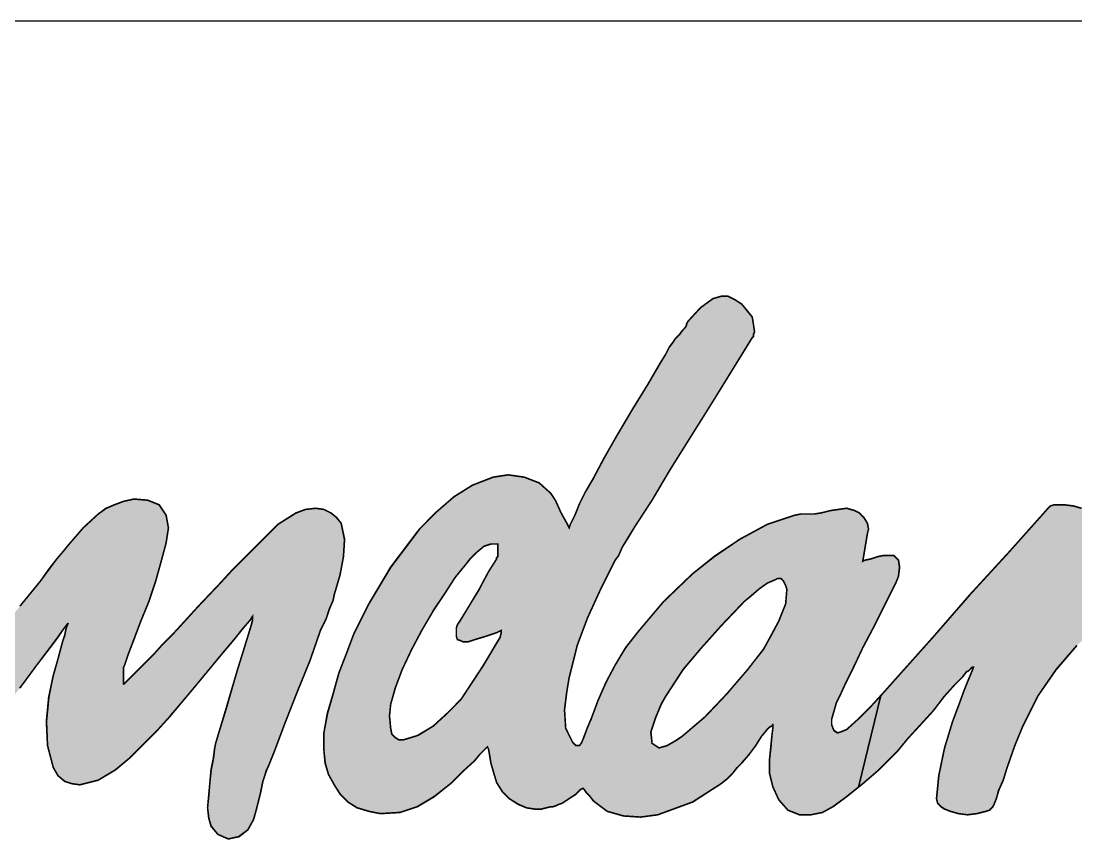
# Model space of a CAD drawing. Extents: x 336 to 4536, y -9214 to -3274.
# Drawn here: x 1893.2 to 2170.2, y -8330 to -8113.6 of the extents above; entities that cross this region are included whole.
import ezdxf

# ---------------------------------------------------------------- set-up
doc = ezdxf.new("R2010")
doc.units = 0
doc.header["$LTSCALE"] = 40
doc.header["$MEASUREMENT"] = 0
doc.layers.get('0').update_dxf_attribs({"linetype": 'CONTINUOUS'})
doc.layers.add('CAMADA_1', color=7, linetype='CONTINUOUS')
doc.layers.add('FINA', color=7, linetype='CONTINUOUS')

msp = doc.modelspace()

# ---------------------------------------------------------------- hatches: boundary and pattern name
at = {"linetype": 'CONTINUOUS'}
h = msp.add_hatch(color=5, dxfattribs=at)
h.paths.add_polyline_path([(2170.433, -8277.349), (2176.781, -8271.604), (2178.897, -8269.79), (2181.618, -8267.977), (2184.34, -8266.163), (2186.154, -8265.256), (2189.479, -8263.744), (2193.107, -8262.233), (2196.13, -8260.72), (2197.642, -8259.814), (2199.153, -8258), (2200.665, -8254.977), (2201.27, -8251.953), (2200.967, -8249.232), (2199.758, -8248.023), (2197.944, -8247.418), (2195.828, -8247.116), (2193.711, -8247.418), (2189.479, -8248.93), (2186.455, -8250.14), (2184.037, -8251.349), (2181.014, -8252.86), (2178.293, -8254.372), (2175.874, -8256.186), (2174.967, -8257.093), (2174.363, -8257.697), (2173.758, -8258.302), (2173.456, -8258.605), (2173.758, -8246.512), (2173.758, -8246.209), (2173.758, -8245.604), (2173.758, -8245.302), (2173.758, -8244.698), (2173.154, -8242.581), (2171.642, -8241.372), (2169.525, -8240.767), (2167.107, -8240.465), (2166.201, -8240.465), (2165.293, -8240.465), (2164.387, -8240.465), (2163.479, -8240.767), (2162.572, -8241.675), (2152.595, -8252.86), (2142.317, -8264.046), (2132.339, -8275.535), (2122.061, -8287.023), (2119.642, -8289.743), (2118.928, -8290.522), (2113.074, -8314.528), (2114.201, -8313.627), (2118.432, -8310), (2121.154, -8307.279), (2123.27, -8305.162), (2125.991, -8301.836), (2129.316, -8298.209), (2132.642, -8294.58), (2135.665, -8290.651), (2138.386, -8287.627), (2140.503, -8285.511), (2141.409, -8284.302), (2142.014, -8284), (2142.618, -8283.395), (2142.921, -8283.093), (2143.224, -8283.093), (2142.921, -8284), (2142.014, -8286.117), (2140.805, -8289.14), (2139.595, -8292.465), (2137.781, -8297.302), (2135.665, -8304.256), (2134.154, -8311.512), (2133.549, -8317.558), (2133.851, -8318.767), (2134.758, -8319.674), (2135.665, -8320.278), (2137.177, -8320.883), (2139.293, -8321.488), (2141.712, -8321.791), (2144.13, -8321.488), (2146.549, -8320.883), (2147.457, -8320.581), (2147.758, -8320.278), (2148.363, -8319.674), (2148.665, -8319.069), (2149.27, -8317.558), (2149.874, -8315.441), (2151.084, -8312.721), (2151.991, -8309.698), (2154.108, -8303.65), (2156.223, -8298.511), (2160.154, -8290.651), (2164.991, -8283.697)])
h.paths.add_polyline_path([(2109.666, -8287.325), (2111.782, -8283.093), (2114.201, -8277.953), (2116.921, -8272.814), (2119.34, -8267.977), (2121.456, -8263.744), (2122.968, -8260.72), (2123.573, -8259.209), (2123.875, -8256.791), (2123.573, -8254.977), (2122.363, -8253.767), (2119.642, -8253.767), (2118.13, -8254.069), (2116.317, -8254.674), (2114.805, -8254.977), (2114.201, -8255.279), (2115.409, -8248.023), (2115.712, -8246.814), (2115.409, -8245.302), (2114.503, -8243.791), (2113.293, -8242.581), (2112.084, -8241.976), (2109.968, -8241.372), (2107.852, -8241.675), (2105.735, -8241.976), (2103.316, -8242.581), (2101.502, -8242.884), (2099.689, -8242.884), (2097.875, -8242.884), (2096.363, -8243.186), (2089.108, -8245.604), (2081.852, -8249.535), (2075.2, -8254.069), (2069.456, -8258.605), (2061.899, -8265.86), (2055.247, -8273.721), (2051.921, -8277.953), (2049.201, -8282.488), (2046.782, -8287.023), (2044.666, -8291.86), (2043.759, -8294.279), (2042.852, -8296.697), (2041.944, -8298.813), (2041.038, -8301.233), (2040.433, -8302.744), (2039.829, -8303.65), (2038.921, -8303.65), (2038.014, -8302.744), (2036.201, -8299.116), (2035.898, -8294.279), (2036.504, -8289.441), (2037.107, -8285.814), (2039.224, -8277.349), (2041.944, -8270.093), (2045.27, -8262.837), (2049.201, -8254.977), (2050.108, -8253.767), (2051.014, -8251.651), (2052.526, -8249.232), (2054.34, -8246.209), (2058.875, -8239.256), (2063.712, -8231.093), (2074.898, -8213.256), (2085.177, -8196.628), (2085.48, -8196.326), (2085.48, -8196.024), (2085.48, -8195.721), (2085.782, -8195.116), (2085.48, -8193), (2085.177, -8191.186), (2083.968, -8189.675), (2082.456, -8187.86), (2080.643, -8186.651), (2078.829, -8185.744), (2077.015, -8185.744), (2074.898, -8186.349), (2071.573, -8188.768), (2068.247, -8192.395), (2067.945, -8193), (2067.945, -8193.303), (2067.642, -8193.907), (2067.34, -8194.21), (2066.736, -8194.814), (2066.13, -8195.721), (2065.527, -8196.326), (2064.922, -8196.93), (2064.317, -8197.837), (2063.41, -8199.047), (2062.503, -8200.861), (2060.991, -8203.279), (2057.666, -8209.024), (2053.735, -8215.372), (2049.806, -8222.023), (2046.177, -8228.372), (2043.457, -8233.511), (2041.341, -8237.139), (2039.829, -8240.162), (2038.619, -8243.186), (2037.41, -8245.604), (2037.107, -8246.512), (2036.504, -8245.302), (2034.991, -8242.581), (2033.48, -8239.256), (2032.271, -8237.442), (2029.247, -8234.721), (2025.317, -8233.209), (2021.084, -8232.605), (2017.154, -8233.209), (2011.712, -8235.325), (2006.875, -8238.349), (2002.34, -8242.279), (1997.805, -8246.814), (1990.248, -8256.791), (1984.503, -8266.465), (1982.689, -8270.093), (1980.573, -8274.326), (1978.759, -8279.163), (1976.643, -8284.604), (1975.132, -8290.046), (1973.619, -8295.186), (1972.713, -8300.325), (1972.713, -8304.86), (1973.015, -8308.185), (1973.922, -8311.209), (1975.433, -8313.93), (1976.946, -8316.349), (1979.061, -8318.464), (1981.48, -8319.976), (1984.503, -8320.883), (1987.526, -8321.488), (1992.666, -8321.186), (1997.201, -8319.674), (2001.736, -8316.953), (2005.969, -8313.627), (2008.992, -8310.604), (2012.318, -8307.581), (2013.527, -8306.07), (2014.736, -8304.86), (2015.341, -8304.256), (2015.643, -8303.953), (2015.945, -8304.558), (2016.247, -8306.371), (2016.549, -8308.185), (2017.154, -8310.302), (2018.061, -8313.325), (2019.573, -8315.744), (2021.387, -8317.558), (2023.805, -8319.069), (2025.922, -8319.976), (2028.038, -8320.278), (2029.851, -8320.278), (2032.271, -8319.674), (2032.875, -8319.674), (2033.782, -8319.372), (2034.387, -8319.069), (2035.294, -8318.767), (2037.107, -8317.558), (2038.921, -8316.349), (2040.131, -8315.139), (2040.735, -8314.837), (2041.038, -8315.139), (2041.643, -8316.046), (2042.55, -8316.953), (2043.457, -8318.163), (2047.084, -8320.883), (2051.317, -8322.092), (2055.852, -8322.395), (2060.387, -8321.791), (2069.456, -8318.464), (2077.015, -8313.627), (2078.526, -8312.418), (2080.038, -8310.906), (2081.247, -8309.395), (2082.456, -8308.185), (2084.27, -8306.07), (2086.085, -8303.65), (2087.595, -8301.233), (2089.108, -8299.418), (2089.712, -8298.813), (2090.317, -8298.511), (2090.619, -8298.209), (2090.619, -8298.813), (2090.317, -8301.233), (2090.014, -8304.256), (2089.712, -8307.279), (2089.712, -8310.906), (2090.619, -8314.535), (2092.131, -8317.86), (2094.549, -8320.581), (2097.573, -8321.791), (2100.596, -8321.791), (2103.619, -8321.186), (2106.339, -8319.674), (2109.666, -8317.255), (2113.074, -8314.528), (2118.928, -8290.522), (2116.317, -8293.372), (2112.992, -8296.697), (2109.968, -8299.418), (2108.456, -8300.023), (2107.549, -8300.325), (2106.642, -8299.72), (2106.038, -8298.209), (2106.038, -8296.697), (2106.642, -8294.58), (2107.247, -8292.465), (2108.153, -8290.651)])
h.paths.add_polyline_path([(2088.2, -8278.255), (2083.968, -8283.697), (2078.526, -8290.046), (2072.782, -8296.093), (2066.736, -8301.233), (2064.922, -8302.442), (2062.805, -8303.65), (2060.689, -8304.256), (2058.875, -8303.046), (2058.573, -8300.023), (2059.782, -8296.395), (2061.294, -8292.767), (2062.503, -8290.651), (2067.038, -8283.697), (2071.875, -8277.953), (2077.015, -8272.21), (2083.061, -8265.86), (2084.875, -8264.348), (2086.991, -8262.534), (2089.108, -8261.023), (2091.223, -8260.117), (2091.828, -8259.814), (2092.131, -8259.814), (2092.736, -8259.814), (2093.038, -8260.117), (2093.34, -8260.419), (2093.945, -8261.628), (2094.267, -8262.595), (2093.945, -8266.465), (2092.131, -8271), (2090.014, -8274.93)], flags=16)
h.paths.add_polyline_path([(2019.271, -8274.023), (2018.968, -8275.233), (2014.433, -8282.79), (2008.689, -8291.557), (2005.061, -8295.186), (2001.433, -8298.511), (1997.503, -8300.93), (1993.573, -8302.139), (1992.363, -8302.139), (1991.457, -8301.534), (1990.549, -8300.627), (1990.248, -8299.116), (1989.945, -8295.79), (1990.248, -8292.767), (1991.457, -8288.534), (1993.271, -8283.697), (1995.69, -8278.558), (1998.41, -8273.418), (2001.433, -8268.279), (2004.456, -8263.744), (2007.178, -8259.511), (2009.898, -8256.186), (2011.108, -8254.674), (2012.922, -8252.86), (2014.736, -8251.349), (2016.549, -8250.744), (2017.154, -8250.744), (2017.759, -8250.744), (2018.061, -8250.744), (2018.364, -8250.744), (2018.364, -8251.046), (2018.364, -8251.651), (2018.364, -8252.255), (2018.364, -8253.163), (2018.364, -8253.465), (2018.364, -8254.069), (2018.061, -8254.372), (2018.061, -8254.674), (2015.945, -8258), (2013.527, -8262.534), (2010.806, -8267.07), (2008.387, -8271), (2007.783, -8271.907), (2007.48, -8272.814), (2007.48, -8273.721), (2007.48, -8274.93), (2007.783, -8275.837), (2008.689, -8276.139), (2009.294, -8276.441), (2010.503, -8276.441), (2012.318, -8275.837), (2015.341, -8274.93), (2018.061, -8274.023), (2019.271, -8273.418)], flags=16)
h = msp.add_hatch(color=5, dxfattribs=at)
h.paths.add_polyline_path([(1887.76, -8254.674), (1888.062, -8252.86), (1887.457, -8251.651), (1886.55, -8251.046), (1884.132, -8251.046), (1883.527, -8251.349), (1883.226, -8251.349), (1880.806, -8252.558), (1879.295, -8253.163), (1878.085, -8253.163), (1877.481, -8251.953), (1877.481, -8251.349), (1877.481, -8250.744), (1877.481, -8249.837), (1877.783, -8249.232), (1877.178, -8247.116), (1875.667, -8244.999), (1873.55, -8243.488), (1871.435, -8242.279), (1869.62, -8241.675), (1868.108, -8241.372), (1866.295, -8241.372), (1864.782, -8241.372), (1861.457, -8241.976), (1856.015, -8243.186), (1849.969, -8244.698), (1844.225, -8245.907), (1842.109, -8246.209), (1839.387, -8246.814), (1836.364, -8247.116), (1833.644, -8247.116), (1826.388, -8247.116), (1818.83, -8247.116), (1815.504, -8247.116), (1812.783, -8247.116), (1810.97, -8247.116), (1810.364, -8247.116), (1810.667, -8246.512), (1811.272, -8244.698), (1811.877, -8242.279), (1813.086, -8239.861), (1814.597, -8236.837), (1817.016, -8232), (1820.04, -8226.559), (1822.76, -8221.721), (1824.271, -8218.698), (1826.086, -8215.372), (1827.597, -8212.047), (1829.109, -8208.721), (1830.318, -8206), (1830.318, -8203.884), (1829.109, -8202.674), (1826.388, -8201.768), (1823.969, -8201.465), (1819.737, -8201.465), (1817.62, -8201.465), (1815.504, -8201.465), (1814.295, -8201.768), (1813.387, -8201.768), (1811.272, -8202.674), (1809.76, -8204.488), (1808.248, -8206.605), (1806.737, -8209.628), (1804.621, -8214.163), (1801.9, -8219.907), (1798.877, -8226.255), (1796.156, -8232.605), (1793.434, -8238.652), (1791.318, -8243.488), (1790.411, -8245.302), (1789.806, -8246.814), (1789.202, -8247.721), (1789.202, -8248.023), (1788.597, -8248.023), (1787.086, -8248.023), (1784.969, -8248.326), (1782.248, -8248.326), (1775.899, -8248.93), (1769.853, -8249.232), (1765.923, -8249.837), (1760.179, -8250.744), (1757.156, -8251.349), (1754.435, -8251.953), (1752.318, -8252.255), (1751.109, -8252.86), (1750.202, -8254.069), (1749.9, -8256.186), (1750.202, -8258.605), (1750.505, -8260.72), (1752.015, -8264.046), (1753.83, -8267.977), (1756.551, -8271), (1759.574, -8272.814), (1761.086, -8272.814), (1761.691, -8272.511), (1762.597, -8271.907), (1765.318, -8269.488), (1767.435, -8267.372), (1768.947, -8266.163), (1771.365, -8265.256), (1773.481, -8264.954), (1775.899, -8264.651), (1778.016, -8264.651), (1780.132, -8264.651), (1781.087, -8265.287), (1780.132, -8267.674), (1778.923, -8270.395), (1777.412, -8273.418), (1774.086, -8280.977), (1770.458, -8289.743), (1768.644, -8294.279), (1767.132, -8299.116), (1766.225, -8300.93), (1765.923, -8302.442), (1765.318, -8303.65), (1765.318, -8303.953), (1763.806, -8302.442), (1763.806, -8301.836), (1763.505, -8301.534), (1762.597, -8300.627), (1761.086, -8299.418), (1759.574, -8298.813), (1758.062, -8299.418), (1757.459, -8300.325), (1756.854, -8301.534), (1756.551, -8302.442), (1756.551, -8303.348), (1755.946, -8308.79), (1755.644, -8315.139), (1755.946, -8321.488), (1756.854, -8326.325), (1757.76, -8328.442), (1759.272, -8329.651), (1761.086, -8329.953), (1763.505, -8329.953), (1765.318, -8329.651), (1766.83, -8329.046), (1768.039, -8328.139), (1769.249, -8326.628), (1771.667, -8322.999), (1774.086, -8319.372), (1776.202, -8315.441), (1778.318, -8311.512), (1779.527, -8309.395), (1780.737, -8306.674), (1782.248, -8303.348), (1784.063, -8299.72), (1787.993, -8291.86), (1791.923, -8283.395), (1795.551, -8275.535), (1798.574, -8269.187), (1799.784, -8266.465), (1800.69, -8264.651), (1801.487, -8262.661), (1804.923, -8262.233), (1808.55, -8261.628), (1812.783, -8261.023), (1818.528, -8260.117), (1823.365, -8259.814), (1826.993, -8259.209), (1828.202, -8259.209), (1827.597, -8259.814), (1826.388, -8261.325), (1824.271, -8263.442), (1821.551, -8266.163), (1815.504, -8272.511), (1809.76, -8278.86), (1804.318, -8285.209), (1800.388, -8291.557), (1798.574, -8294.58), (1797.365, -8297.907), (1796.457, -8301.534), (1796.156, -8305.465), (1796.457, -8310.302), (1797.97, -8314.837), (1800.69, -8318.464), (1804.621, -8320.883), (1808.55, -8322.092), (1812.783, -8322.395), (1817.016, -8321.791), (1821.248, -8320.278), (1829.713, -8316.349), (1836.969, -8311.209), (1839.993, -8308.488), (1842.713, -8305.767), (1843.922, -8304.86), (1844.829, -8303.953), (1845.435, -8303.348), (1845.737, -8303.046), (1845.435, -8304.256), (1844.829, -8307.279), (1844.225, -8310.906), (1843.62, -8314.232), (1843.62, -8317.86), (1844.829, -8320.883), (1847.249, -8322.999), (1850.876, -8323.906), (1854.505, -8323.906), (1858.132, -8322.999), (1861.457, -8321.488), (1864.782, -8319.372), (1870.829, -8314.232), (1876.272, -8308.79), (1879.899, -8304.558), (1884.434, -8299.116), (1888.969, -8293.674), (1892.899, -8288.534), (1897.131, -8282.79), (1901.062, -8277.65), (1902.876, -8275.233), (1904.085, -8273.418), (1905.534, -8271.488), (1904.992, -8273.116), (1904.69, -8274.627), (1904.085, -8276.441), (1902.876, -8280.977), (1901.667, -8285.209), (1900.457, -8290.953), (1899.853, -8297.302), (1900.155, -8303.65), (1901.667, -8309.395), (1902.876, -8311.512), (1904.69, -8313.023), (1906.504, -8313.627), (1908.621, -8313.93), (1913.457, -8312.721), (1917.992, -8310), (1921.62, -8306.976), (1925.55, -8303.046), (1929.177, -8299.418), (1932.201, -8296.093), (1938.55, -8288.534), (1945.806, -8279.767), (1949.132, -8275.837), (1951.55, -8272.814), (1953.364, -8270.697), (1953.969, -8269.79), (1953.969, -8270.697), (1953.666, -8271.907), (1952.76, -8274.93), (1951.55, -8278.86), (1950.038, -8283.697), (1947.015, -8293.976), (1944.294, -8303.046), (1943.992, -8304.558), (1943.69, -8306.976), (1943.085, -8310), (1942.783, -8313.325), (1942.48, -8316.651), (1942.178, -8319.976), (1942.48, -8322.697), (1943.085, -8324.814), (1944.899, -8326.93), (1947.62, -8328.139), (1950.34, -8327.534), (1952.76, -8325.72), (1954.271, -8322.999), (1955.178, -8319.674), (1956.085, -8316.046), (1956.689, -8313.023), (1956.992, -8312.116), (1957.596, -8310.302), (1958.503, -8308.185), (1959.713, -8305.162), (1962.434, -8297.907), (1965.759, -8289.441), (1969.085, -8281.278), (1971.805, -8273.418), (1973.318, -8270.395), (1974.224, -8267.674), (1975.132, -8265.558), (1975.433, -8264.046), (1976.946, -8258.907), (1977.852, -8254.069), (1978.155, -8249.535), (1977.248, -8245.302), (1976.038, -8243.791), (1974.526, -8242.581), (1972.713, -8241.675), (1970.596, -8241.372), (1967.876, -8241.675), (1965.456, -8242.581), (1963.039, -8244.093), (1960.62, -8245.604), (1959.713, -8246.512), (1957.899, -8248.326), (1955.783, -8250.442), (1953.666, -8252.558), (1948.829, -8257.396), (1945.503, -8261.023), (1939.759, -8267.07), (1933.41, -8274.023), (1930.387, -8277.047), (1927.968, -8279.767), (1925.55, -8282.186), (1924.039, -8283.697), (1922.527, -8285.209), (1921.317, -8286.418), (1920.108, -8287.628), (1920.108, -8284.302), (1920.108, -8283.697), (1920.108, -8283.395), (1920.108, -8283.093), (1920.411, -8282.488), (1921.317, -8279.767), (1922.829, -8275.837), (1924.643, -8271), (1926.76, -8265.86), (1928.574, -8260.419), (1930.085, -8254.977), (1931.294, -8250.442), (1931.899, -8246.512), (1931.294, -8243.186), (1929.48, -8240.465), (1926.457, -8239.256), (1922.829, -8238.953), (1920.108, -8239.558), (1917.69, -8240.465), (1915.574, -8241.372), (1913.457, -8242.884), (1909.527, -8246.512), (1905.597, -8251.046), (1904.387, -8252.558), (1902.574, -8254.674), (1900.457, -8257.396), (1898.341, -8260.419), (1892.899, -8267.07), (1886.852, -8274.627), (1880.806, -8282.488), (1875.364, -8289.441), (1873.249, -8292.465), (1871.132, -8295.186), (1869.318, -8297.302), (1867.703, -8299.724), (1865.69, -8302.139), (1864.179, -8303.348), (1862.541, -8304.003), (1861.795, -8302.513), (1862.969, -8298.209), (1865.085, -8293.674), (1866.295, -8291.557), (1867.202, -8289.743), (1868.106, -8288.234), (1868.713, -8287.023), (1869.318, -8286.117), (1870.225, -8284.604), (1871.435, -8282.488), (1874.458, -8277.65), (1878.085, -8272.21), (1881.411, -8266.465), (1884.434, -8261.325), (1886.55, -8257.093)])
h.paths.add_polyline_path([(1830.923, -8276.744), (1837.271, -8270.395), (1845.435, -8263.442), (1846.643, -8262.837), (1847.551, -8262.233), (1848.76, -8261.93), (1849.969, -8261.628), (1852.369, -8261.148), (1853.597, -8262.988), (1853.597, -8265.86), (1852.992, -8268.279), (1851.783, -8271), (1850.272, -8273.721), (1847.249, -8278.558), (1845.132, -8281.883), (1840.899, -8287.627), (1835.458, -8293.976), (1829.109, -8299.72), (1822.76, -8303.65), (1820.643, -8304.256), (1818.528, -8304.558), (1817.016, -8303.953), (1816.109, -8302.139), (1816.109, -8299.72), (1816.714, -8297.604), (1817.923, -8295.186), (1819.434, -8292.767), (1825.178, -8284)], flags=16)

# ---------------------------------------------------------------- linework, layer by layer
at = {"color": 5, "linetype": 'CONTINUOUS'}
for points in [[(2109.666, -8287.325), (2111.782, -8283.093), (2114.201, -8277.953), (2116.921, -8272.814), (2119.34, -8267.977), (2121.456, -8263.744), (2122.968, -8260.72), (2123.573, -8259.209), (2123.875, -8256.791), (2123.573, -8254.977), (2122.363, -8253.767), (2119.642, -8253.767), (2118.13, -8254.069), (2116.317, -8254.674), (2114.805, -8254.977), (2114.201, -8255.279), (2115.409, -8248.023), (2115.712, -8246.814), (2115.409, -8245.302), (2114.503, -8243.791), (2113.293, -8242.581), (2112.084, -8241.976), (2109.968, -8241.372), (2107.852, -8241.675), (2105.735, -8241.976), (2103.316, -8242.581), (2101.502, -8242.884), (2099.689, -8242.884), (2097.875, -8242.884), (2096.363, -8243.186), (2089.108, -8245.604), (2081.852, -8249.535), (2075.2, -8254.069), (2069.456, -8258.605), (2061.899, -8265.86), (2055.247, -8273.721), (2051.921, -8277.953), (2049.201, -8282.488), (2046.782, -8287.023), (2044.666, -8291.86), (2043.759, -8294.279), (2042.852, -8296.697), (2041.944, -8298.813), (2041.038, -8301.233), (2040.433, -8302.744), (2039.829, -8303.65), (2038.921, -8303.65), (2038.014, -8302.744), (2036.201, -8299.116), (2035.898, -8294.279), (2036.504, -8289.441), (2037.107, -8285.814), (2039.224, -8277.349), (2041.944, -8270.093), (2045.27, -8262.837), (2049.201, -8254.977), (2050.108, -8253.767), (2051.014, -8251.651), (2052.526, -8249.232), (2054.34, -8246.209), (2058.875, -8239.256), (2063.712, -8231.093), (2074.898, -8213.256), (2085.177, -8196.628), (2085.48, -8196.326), (2085.48, -8196.024), (2085.48, -8195.721), (2085.782, -8195.116), (2085.48, -8193), (2085.177, -8191.186), (2083.968, -8189.675), (2082.456, -8187.86), (2080.643, -8186.651), (2078.829, -8185.744), (2077.015, -8185.744), (2074.898, -8186.349), (2071.573, -8188.768), (2068.247, -8192.395), (2067.945, -8193), (2067.945, -8193.303), (2067.642, -8193.907), (2067.34, -8194.21), (2066.736, -8194.814), (2066.13, -8195.721), (2065.527, -8196.326), (2064.922, -8196.93), (2064.317, -8197.837), (2063.41, -8199.047), (2062.503, -8200.861), (2060.991, -8203.279), (2057.666, -8209.024), (2053.735, -8215.372), (2049.806, -8222.023), (2046.177, -8228.372), (2043.457, -8233.511), (2041.341, -8237.139), (2039.829, -8240.162), (2038.619, -8243.186), (2037.41, -8245.604), (2037.107, -8246.512), (2036.504, -8245.302), (2034.991, -8242.581), (2033.48, -8239.256), (2032.271, -8237.442), (2029.247, -8234.721), (2025.317, -8233.209), (2021.084, -8232.605), (2017.154, -8233.209), (2011.712, -8235.325), (2006.875, -8238.349), (2002.34, -8242.279), (1997.805, -8246.814), (1990.248, -8256.791), (1984.503, -8266.465), (1982.689, -8270.093), (1980.573, -8274.326), (1978.759, -8279.163), (1976.643, -8284.604), (1975.132, -8290.046), (1973.619, -8295.186), (1972.713, -8300.325), (1972.713, -8304.86), (1973.015, -8308.185), (1973.922, -8311.209), (1975.433, -8313.93), (1976.946, -8316.349), (1979.061, -8318.464), (1981.48, -8319.976), (1984.503, -8320.883), (1987.526, -8321.488), (1992.666, -8321.186), (1997.201, -8319.674), (2001.736, -8316.953), (2005.969, -8313.627), (2008.992, -8310.604), (2012.318, -8307.581), (2013.527, -8306.07), (2014.736, -8304.86), (2015.341, -8304.256), (2015.643, -8303.953), (2015.945, -8304.558), (2016.247, -8306.371), (2016.549, -8308.185), (2017.154, -8310.302), (2018.061, -8313.325), (2019.573, -8315.744), (2021.387, -8317.558), (2023.805, -8319.069), (2025.922, -8319.976), (2028.038, -8320.278), (2029.851, -8320.278), (2032.271, -8319.674), (2032.875, -8319.674), (2033.782, -8319.372), (2034.387, -8319.069), (2035.294, -8318.767), (2037.107, -8317.558), (2038.921, -8316.349), (2040.131, -8315.139), (2040.735, -8314.837), (2041.038, -8315.139), (2041.643, -8316.046), (2042.55, -8316.953), (2043.457, -8318.163), (2047.084, -8320.883), (2051.317, -8322.092), (2055.852, -8322.395), (2060.387, -8321.791), (2069.456, -8318.464), (2077.015, -8313.627), (2078.526, -8312.418), (2080.038, -8310.906), (2081.247, -8309.395), (2082.456, -8308.185), (2084.27, -8306.07), (2086.085, -8303.65), (2087.595, -8301.233), (2089.108, -8299.418), (2089.712, -8298.813), (2090.317, -8298.511), (2090.619, -8298.209), (2090.619, -8298.813), (2090.317, -8301.233), (2090.014, -8304.256), (2089.712, -8307.279), (2089.712, -8310.906), (2090.619, -8314.535), (2092.131, -8317.86), (2094.549, -8320.581), (2097.573, -8321.791), (2100.596, -8321.791), (2103.619, -8321.186), (2106.339, -8319.674), (2109.666, -8317.255), (2113.074, -8314.528), (2118.928, -8290.522), (2116.317, -8293.372), (2112.992, -8296.697), (2109.968, -8299.418), (2108.456, -8300.023), (2107.549, -8300.325), (2106.642, -8299.72), (2106.038, -8298.209), (2106.038, -8296.697), (2106.642, -8294.58), (2107.247, -8292.465), (2108.153, -8290.651)], [(2019.271, -8274.023), (2018.968, -8275.233), (2014.433, -8282.79), (2008.689, -8291.557), (2005.061, -8295.186), (2001.433, -8298.511), (1997.503, -8300.93), (1993.573, -8302.139), (1992.363, -8302.139), (1991.457, -8301.534), (1990.549, -8300.627), (1990.248, -8299.116), (1989.945, -8295.79), (1990.248, -8292.767), (1991.457, -8288.534), (1993.271, -8283.697), (1995.69, -8278.558), (1998.41, -8273.418), (2001.433, -8268.279), (2004.456, -8263.744), (2007.178, -8259.511), (2009.898, -8256.186), (2011.108, -8254.674), (2012.922, -8252.86), (2014.736, -8251.349), (2016.549, -8250.744), (2017.154, -8250.744), (2017.759, -8250.744), (2018.061, -8250.744), (2018.364, -8250.744), (2018.364, -8251.046), (2018.364, -8251.651), (2018.364, -8252.255), (2018.364, -8253.163), (2018.364, -8253.465), (2018.364, -8254.069), (2018.061, -8254.372), (2018.061, -8254.674), (2015.945, -8258), (2013.527, -8262.534), (2010.806, -8267.07), (2008.387, -8271), (2007.783, -8271.907), (2007.48, -8272.814), (2007.48, -8273.721), (2007.48, -8274.93), (2007.783, -8275.837), (2008.689, -8276.139), (2009.294, -8276.441), (2010.503, -8276.441), (2012.318, -8275.837), (2015.341, -8274.93), (2018.061, -8274.023), (2019.271, -8273.418)], [(2088.2, -8278.255), (2083.968, -8283.697), (2078.526, -8290.046), (2072.782, -8296.093), (2066.736, -8301.233), (2064.922, -8302.442), (2062.805, -8303.65), (2060.689, -8304.256), (2058.875, -8303.046), (2058.573, -8300.023), (2059.782, -8296.395), (2061.294, -8292.767), (2062.503, -8290.651), (2067.038, -8283.697), (2071.875, -8277.953), (2077.015, -8272.21), (2083.061, -8265.86), (2084.875, -8264.348), (2086.991, -8262.534), (2089.108, -8261.023), (2091.223, -8260.117), (2091.828, -8259.814), (2092.131, -8259.814), (2092.736, -8259.814), (2093.038, -8260.117), (2093.34, -8260.419), (2093.945, -8261.628), (2094.267, -8262.595), (2093.945, -8266.465), (2092.131, -8271), (2090.014, -8274.93)]]:
    msp.add_lwpolyline(points, close=True, dxfattribs=at)
for points in [[(1892.899, -8288.534), (1897.131, -8282.79), (1901.062, -8277.65), (1902.876, -8275.233), (1904.085, -8273.418), (1905.534, -8271.488), (1904.992, -8273.116), (1904.69, -8274.627), (1904.085, -8276.441), (1902.876, -8280.977), (1901.667, -8285.209), (1900.457, -8290.953), (1899.853, -8297.302), (1900.155, -8303.65), (1901.667, -8309.395), (1902.876, -8311.512), (1904.69, -8313.023), (1906.504, -8313.627), (1908.621, -8313.93), (1913.457, -8312.721), (1917.992, -8310), (1921.62, -8306.976), (1925.55, -8303.046), (1929.177, -8299.418), (1932.201, -8296.093), (1938.55, -8288.534), (1945.806, -8279.767), (1949.132, -8275.837), (1951.55, -8272.814), (1953.364, -8270.697), (1953.969, -8269.79), (1953.969, -8270.697), (1953.666, -8271.907), (1952.76, -8274.93), (1951.55, -8278.86), (1950.038, -8283.697), (1947.015, -8293.976), (1944.294, -8303.046), (1943.992, -8304.558), (1943.69, -8306.976), (1943.085, -8310), (1942.783, -8313.325), (1942.48, -8316.651), (1942.178, -8319.976), (1942.48, -8322.697), (1943.085, -8324.814), (1944.899, -8326.93), (1947.62, -8328.139), (1950.34, -8327.534), (1952.76, -8325.72), (1954.271, -8322.999), (1955.178, -8319.674), (1956.085, -8316.046), (1956.689, -8313.023), (1956.992, -8312.116), (1957.596, -8310.302), (1958.503, -8308.185), (1959.713, -8305.162), (1962.434, -8297.907), (1965.759, -8289.441), (1969.085, -8281.278), (1971.805, -8273.418), (1973.318, -8270.395), (1974.224, -8267.674), (1975.132, -8265.558), (1975.433, -8264.046), (1976.946, -8258.907), (1977.852, -8254.069), (1978.155, -8249.535), (1977.248, -8245.302), (1976.038, -8243.791), (1974.526, -8242.581), (1972.713, -8241.675), (1970.596, -8241.372), (1967.876, -8241.675), (1965.456, -8242.581), (1963.039, -8244.093), (1960.62, -8245.604), (1959.713, -8246.512), (1957.899, -8248.326), (1955.783, -8250.442), (1953.666, -8252.558), (1948.829, -8257.396), (1945.503, -8261.023), (1939.759, -8267.07), (1933.41, -8274.023), (1930.387, -8277.047), (1927.968, -8279.767), (1925.55, -8282.186), (1924.039, -8283.697), (1922.527, -8285.209), (1921.317, -8286.418), (1920.108, -8287.628), (1920.108, -8284.302), (1920.108, -8283.697), (1920.108, -8283.395), (1920.108, -8283.093), (1920.411, -8282.488), (1921.317, -8279.767), (1922.829, -8275.837), (1924.643, -8271), (1926.76, -8265.86), (1928.574, -8260.419), (1930.085, -8254.977), (1931.294, -8250.442), (1931.899, -8246.512), (1931.294, -8243.186), (1929.48, -8240.465), (1926.457, -8239.256), (1922.829, -8238.953), (1920.108, -8239.558), (1917.69, -8240.465), (1915.574, -8241.372), (1913.457, -8242.884), (1909.527, -8246.512), (1905.597, -8251.046), (1904.387, -8252.558), (1902.574, -8254.674), (1900.457, -8257.396), (1898.341, -8260.419), (1892.899, -8267.07)], [(2171.642, -8241.372), (2169.525, -8240.767), (2167.107, -8240.465), (2166.201, -8240.465), (2165.293, -8240.465), (2164.387, -8240.465), (2163.479, -8240.767), (2162.572, -8241.675), (2152.595, -8252.86), (2142.317, -8264.046), (2132.339, -8275.535), (2122.061, -8287.023), (2119.642, -8289.743), (2118.928, -8290.522), (2113.074, -8314.528), (2114.201, -8313.627), (2118.432, -8310), (2121.154, -8307.279), (2123.27, -8305.162), (2125.991, -8301.836), (2129.316, -8298.209), (2132.642, -8294.58), (2135.665, -8290.651), (2138.386, -8287.627), (2140.503, -8285.511), (2141.409, -8284.302), (2142.014, -8284), (2142.618, -8283.395), (2142.921, -8283.093), (2143.224, -8283.093), (2142.921, -8284), (2142.014, -8286.117), (2140.805, -8289.14), (2139.595, -8292.465), (2137.781, -8297.302), (2135.665, -8304.256), (2134.154, -8311.512), (2133.549, -8317.558), (2133.851, -8318.767), (2134.758, -8319.674), (2135.665, -8320.278), (2137.177, -8320.883), (2139.293, -8321.488), (2141.712, -8321.791), (2144.13, -8321.488), (2146.549, -8320.883), (2147.457, -8320.581), (2147.758, -8320.278), (2148.363, -8319.674), (2148.665, -8319.069), (2149.27, -8317.558), (2149.874, -8315.441), (2151.084, -8312.721), (2151.991, -8309.698), (2154.108, -8303.65), (2156.223, -8298.511), (2160.154, -8290.651), (2164.991, -8283.697), (2170.433, -8277.349)]]:
    msp.add_lwpolyline(points, dxfattribs=at)
at = {"layer": 'CAMADA_1', "color": 5, "linetype": 'CONTINUOUS', "const_width": 0.42}
for points in [[(2171.642, -8241.372), (2169.525, -8240.767), (2167.107, -8240.465), (2166.201, -8240.465), (2165.293, -8240.465), (2164.387, -8240.465), (2163.479, -8240.767), (2162.572, -8241.675), (2152.595, -8252.86), (2142.317, -8264.046), (2132.339, -8275.535), (2122.061, -8287.023), (2119.642, -8289.743), (2116.317, -8293.372), (2112.992, -8296.697), (2109.968, -8299.418), (2108.456, -8300.023), (2107.549, -8300.325), (2106.642, -8299.72), (2106.038, -8298.209), (2106.038, -8296.697), (2106.642, -8294.58), (2107.247, -8292.465), (2108.153, -8290.651), (2109.666, -8287.325), (2111.782, -8283.093), (2114.201, -8277.953), (2116.921, -8272.814), (2119.34, -8267.977), (2121.456, -8263.744), (2122.968, -8260.72), (2123.573, -8259.209), (2123.875, -8256.791), (2123.573, -8254.977), (2122.363, -8253.767), (2119.642, -8253.767), (2118.13, -8254.069), (2116.317, -8254.674), (2114.805, -8254.977), (2114.201, -8255.279), (2115.409, -8248.023), (2115.712, -8246.814), (2115.409, -8245.302), (2114.503, -8243.791), (2113.293, -8242.581), (2112.084, -8241.976), (2109.968, -8241.372), (2107.852, -8241.675), (2105.735, -8241.976), (2103.316, -8242.581), (2101.502, -8242.884), (2099.689, -8242.884), (2097.875, -8242.884), (2096.363, -8243.186), (2089.108, -8245.604), (2081.852, -8249.535), (2075.2, -8254.069), (2069.456, -8258.605), (2061.899, -8265.86), (2055.247, -8273.721), (2051.921, -8277.953), (2049.201, -8282.488), (2046.782, -8287.023), (2044.666, -8291.86), (2043.759, -8294.279), (2042.852, -8296.697), (2041.944, -8298.813), (2041.038, -8301.233), (2040.433, -8302.744), (2039.829, -8303.65), (2038.921, -8303.65), (2038.014, -8302.744), (2036.201, -8299.116), (2035.898, -8294.279), (2036.504, -8289.441), (2037.107, -8285.814), (2039.224, -8277.349), (2041.944, -8270.093), (2045.27, -8262.837), (2049.201, -8254.977), (2050.108, -8253.767), (2051.014, -8251.651), (2052.526, -8249.232), (2054.34, -8246.209), (2058.875, -8239.256), (2063.712, -8231.093), (2074.898, -8213.256), (2085.177, -8196.628), (2085.48, -8196.326), (2085.48, -8196.024), (2085.48, -8195.721), (2085.782, -8195.116), (2085.48, -8193), (2085.177, -8191.186), (2083.968, -8189.675), (2082.456, -8187.86), (2080.643, -8186.651), (2078.829, -8185.744), (2077.015, -8185.744), (2074.898, -8186.349), (2071.573, -8188.768), (2068.247, -8192.395), (2067.945, -8193), (2067.945, -8193.303), (2067.642, -8193.907), (2067.34, -8194.21), (2066.736, -8194.814), (2066.13, -8195.721), (2065.527, -8196.326), (2064.922, -8196.93), (2064.317, -8197.837), (2063.41, -8199.047), (2062.503, -8200.861), (2060.991, -8203.279), (2057.666, -8209.024), (2053.735, -8215.372), (2049.806, -8222.023), (2046.177, -8228.372), (2043.457, -8233.511), (2041.341, -8237.139), (2039.829, -8240.162), (2038.619, -8243.186), (2037.41, -8245.604), (2037.107, -8246.512), (2036.504, -8245.302), (2034.991, -8242.581), (2033.48, -8239.256), (2032.271, -8237.442), (2029.247, -8234.721), (2025.317, -8233.209), (2021.084, -8232.605), (2017.154, -8233.209), (2011.712, -8235.325), (2006.875, -8238.349), (2002.34, -8242.279), (1997.805, -8246.814), (1990.248, -8256.791), (1984.503, -8266.465), (1982.689, -8270.093), (1980.573, -8274.326), (1978.759, -8279.163), (1976.643, -8284.604), (1975.132, -8290.046), (1973.619, -8295.186), (1972.713, -8300.325), (1972.713, -8304.86), (1973.015, -8308.185), (1973.922, -8311.209), (1975.433, -8313.93), (1976.946, -8316.349), (1979.061, -8318.464), (1981.48, -8319.976), (1984.503, -8320.883), (1987.526, -8321.488), (1992.666, -8321.186), (1997.201, -8319.674), (2001.736, -8316.953), (2005.969, -8313.627), (2008.992, -8310.604), (2012.318, -8307.581), (2013.527, -8306.07), (2014.736, -8304.86), (2015.341, -8304.256), (2015.643, -8303.953), (2015.945, -8304.558), (2016.247, -8306.371), (2016.549, -8308.185), (2017.154, -8310.302), (2018.061, -8313.325), (2019.573, -8315.744), (2021.387, -8317.558), (2023.805, -8319.069), (2025.922, -8319.976), (2028.038, -8320.278), (2029.851, -8320.278), (2032.271, -8319.674), (2032.875, -8319.674), (2033.782, -8319.372), (2034.387, -8319.069), (2035.294, -8318.767), (2037.107, -8317.558), (2038.921, -8316.349), (2040.131, -8315.139), (2040.735, -8314.837), (2041.038, -8315.139), (2041.643, -8316.046), (2042.55, -8316.953), (2043.457, -8318.163), (2047.084, -8320.883), (2051.317, -8322.092), (2055.852, -8322.395), (2060.387, -8321.791), (2069.456, -8318.464), (2077.015, -8313.627), (2078.526, -8312.418), (2080.038, -8310.906), (2081.247, -8309.395), (2082.456, -8308.185), (2084.27, -8306.07), (2086.085, -8303.65), (2087.595, -8301.233), (2089.108, -8299.418), (2089.712, -8298.813), (2090.317, -8298.511), (2090.619, -8298.209), (2090.619, -8297.907), (2090.619, -8298.813), (2090.317, -8301.233), (2090.014, -8304.256), (2089.712, -8307.279), (2089.712, -8310.906), (2090.619, -8314.535), (2092.131, -8317.86), (2094.549, -8320.581), (2097.573, -8321.791), (2100.596, -8321.791), (2103.619, -8321.186), (2106.339, -8319.674), (2109.666, -8317.255), (2114.201, -8313.627), (2118.432, -8310), (2121.154, -8307.279), (2123.27, -8305.162), (2125.991, -8301.836), (2129.316, -8298.209), (2132.642, -8294.58), (2135.665, -8290.651), (2138.386, -8287.627), (2140.503, -8285.511), (2141.409, -8284.302), (2142.014, -8284), (2142.618, -8283.395), (2142.921, -8283.093), (2143.224, -8283.093), (2142.921, -8284), (2142.014, -8286.117), (2140.805, -8289.14), (2139.595, -8292.465), (2137.781, -8297.302), (2135.665, -8304.256), (2134.154, -8311.512), (2133.549, -8317.558), (2133.851, -8318.767), (2134.758, -8319.674), (2135.665, -8320.278), (2137.177, -8320.883), (2139.293, -8321.488), (2141.712, -8321.791), (2144.13, -8321.488), (2146.549, -8320.883), (2147.457, -8320.581), (2147.758, -8320.278), (2148.363, -8319.674), (2148.665, -8319.069), (2149.27, -8317.558), (2149.874, -8315.441), (2151.084, -8312.721), (2151.991, -8309.698), (2154.108, -8303.65), (2156.223, -8298.511), (2160.154, -8290.651), (2164.991, -8283.697), (2170.433, -8277.349)], [(1920.108, -8287.627), (1920.108, -8284.302), (1920.108, -8283.697), (1920.108, -8283.395), (1920.108, -8283.093), (1920.411, -8282.488), (1921.317, -8279.767), (1922.829, -8275.837), (1924.643, -8271), (1926.76, -8265.86), (1928.574, -8260.419), (1930.085, -8254.977), (1931.294, -8250.442), (1931.899, -8246.512), (1931.294, -8243.186), (1929.48, -8240.465), (1926.457, -8239.256), (1922.829, -8238.953), (1920.108, -8239.558), (1917.69, -8240.465), (1915.574, -8241.372), (1913.457, -8242.884), (1909.527, -8246.512), (1905.597, -8251.046), (1904.387, -8252.558), (1902.574, -8254.674), (1900.457, -8257.396), (1898.341, -8260.419), (1892.899, -8267.07)], [(1892.899, -8288.534), (1897.131, -8282.79), (1901.062, -8277.65), (1902.876, -8275.233), (1904.085, -8273.418), (1904.992, -8272.21), (1905.294, -8271.907), (1905.294, -8272.21), (1904.992, -8273.116), (1904.69, -8274.627), (1904.085, -8276.441), (1902.876, -8280.977), (1901.667, -8285.209), (1900.457, -8290.953), (1899.853, -8297.302), (1900.155, -8303.65), (1901.667, -8309.395), (1902.876, -8311.512), (1904.69, -8313.023), (1906.504, -8313.627), (1908.621, -8313.93), (1913.457, -8312.721), (1917.992, -8310), (1921.62, -8306.976), (1925.55, -8303.046), (1929.177, -8299.418), (1932.201, -8296.093), (1938.55, -8288.534), (1945.806, -8279.767), (1949.132, -8275.837), (1951.55, -8272.814), (1953.364, -8270.697), (1953.969, -8269.79), (1953.969, -8270.697), (1953.666, -8271.907), (1952.76, -8274.93), (1951.55, -8278.86), (1950.038, -8283.697), (1947.015, -8293.976), (1944.294, -8303.046), (1943.992, -8304.558), (1943.69, -8306.976), (1943.085, -8310), (1942.783, -8313.325), (1942.48, -8316.651), (1942.178, -8319.976), (1942.48, -8322.697), (1943.085, -8324.814), (1944.899, -8326.93), (1947.62, -8328.139), (1950.34, -8327.534), (1952.76, -8325.72), (1954.271, -8322.999), (1955.178, -8319.674), (1956.085, -8316.046), (1956.689, -8313.023), (1956.992, -8312.116), (1957.596, -8310.302), (1958.503, -8308.185), (1959.713, -8305.162), (1962.434, -8297.907), (1965.759, -8289.441), (1969.085, -8281.278), (1971.805, -8273.418), (1973.318, -8270.395), (1974.224, -8267.674), (1975.132, -8265.558), (1975.433, -8264.046), (1976.946, -8258.907), (1977.852, -8254.069), (1978.155, -8249.535), (1977.248, -8245.302), (1976.038, -8243.791), (1974.526, -8242.581), (1972.713, -8241.675), (1970.596, -8241.372), (1967.876, -8241.675), (1965.456, -8242.581), (1963.039, -8244.093), (1960.62, -8245.604), (1959.713, -8246.512), (1957.899, -8248.326), (1955.783, -8250.442), (1953.666, -8252.558), (1948.829, -8257.396), (1945.503, -8261.023), (1939.759, -8267.07), (1933.41, -8274.023), (1930.387, -8277.047), (1927.968, -8279.767), (1925.55, -8282.186), (1924.039, -8283.697), (1922.527, -8285.209), (1921.317, -8286.418), (1920.411, -8287.325), (1920.108, -8287.627)], [(2019.271, -8273.418), (2019.271, -8274.023), (2018.968, -8275.233), (2014.433, -8282.79), (2008.689, -8291.557), (2005.061, -8295.186), (2001.433, -8298.511), (1997.503, -8300.93), (1993.573, -8302.139), (1992.363, -8302.139), (1991.457, -8301.534), (1990.549, -8300.627), (1990.248, -8299.116), (1989.945, -8295.79), (1990.248, -8292.767), (1991.457, -8288.534), (1993.271, -8283.697), (1995.69, -8278.558), (1998.41, -8273.418), (2001.433, -8268.279), (2004.456, -8263.744), (2007.178, -8259.511), (2009.898, -8256.186), (2011.108, -8254.674), (2012.922, -8252.86), (2014.736, -8251.349), (2016.549, -8250.744), (2017.154, -8250.744), (2017.759, -8250.744), (2018.061, -8250.744), (2018.364, -8250.744), (2018.364, -8251.046), (2018.364, -8251.651), (2018.364, -8252.255), (2018.364, -8253.163), (2018.364, -8253.465), (2018.364, -8254.069), (2018.061, -8254.372), (2018.061, -8254.674), (2015.945, -8258), (2013.527, -8262.534), (2010.806, -8267.07), (2008.387, -8271), (2007.783, -8271.907), (2007.48, -8272.814), (2007.48, -8273.721), (2007.48, -8274.93), (2007.783, -8275.837), (2008.689, -8276.139), (2009.294, -8276.441), (2010.503, -8276.441), (2012.318, -8275.837), (2015.341, -8274.93), (2018.061, -8274.023), (2019.271, -8273.418)], [(2091.223, -8260.117), (2091.828, -8259.814), (2092.131, -8259.814), (2092.736, -8259.814), (2093.038, -8260.117), (2093.34, -8260.419), (2093.945, -8261.628), (2094.247, -8262.534), (2094.247, -8262.837), (2093.945, -8266.465), (2092.131, -8271), (2090.014, -8274.93), (2088.2, -8278.255), (2083.968, -8283.697), (2078.526, -8290.046), (2072.782, -8296.093), (2066.736, -8301.233), (2064.922, -8302.442), (2062.805, -8303.65), (2060.689, -8304.256), (2058.875, -8303.046), (2058.573, -8300.023), (2059.782, -8296.395), (2061.294, -8292.767), (2062.503, -8290.651), (2067.038, -8283.697), (2071.875, -8277.953), (2077.015, -8272.21), (2083.061, -8265.86), (2084.875, -8264.348), (2086.991, -8262.534), (2089.108, -8261.023), (2091.223, -8260.117)]]:
    msp.add_lwpolyline(points, dxfattribs=at)
at = {"layer": 'FINA'}
msp.add_line((4436.336, -8113.557), (692.336, -8113.557), dxfattribs=at)

doc.saveas('drawing.dxf')
